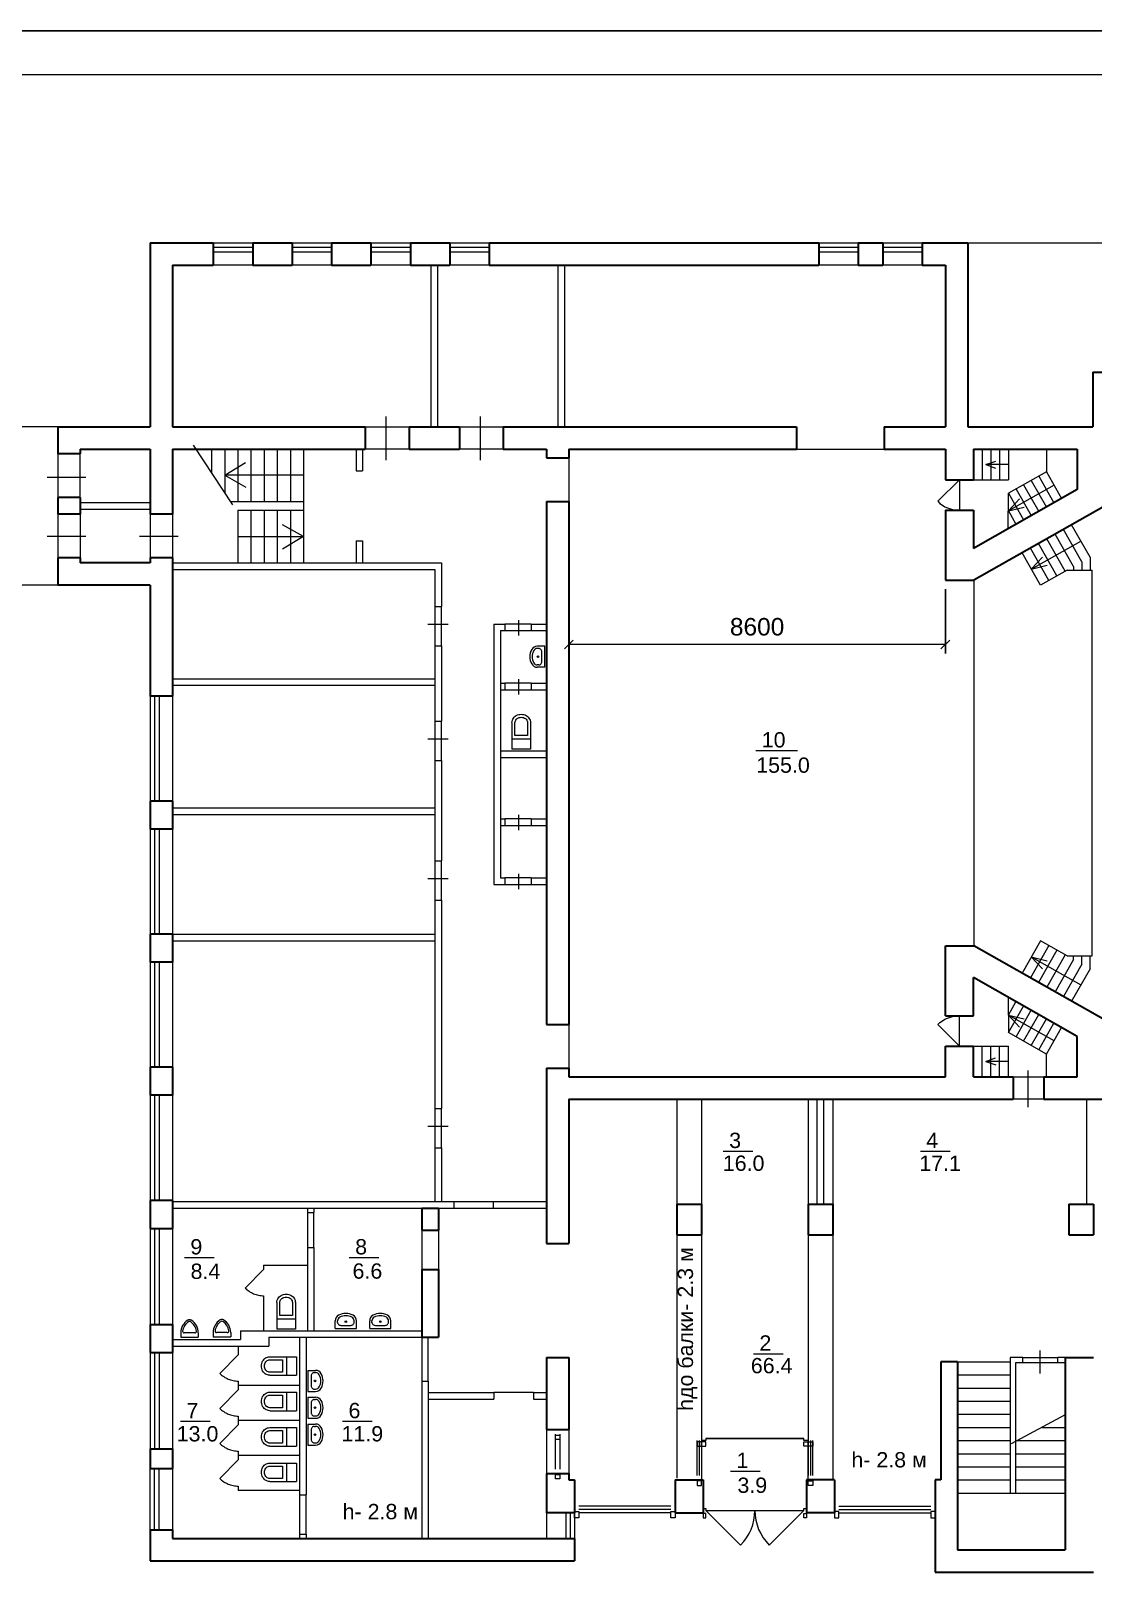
# Model space of a CAD drawing. Header units: metres. Extents: x 0 to 82, y 0 to 58.
# Drawn here: x 12.81 to 37.07, y 22.75 to 58 of the extents above; entities that cross this region are included whole.
import ezdxf
from ezdxf.enums import TextEntityAlignment as Align

# ---------------------------------------------------------------- set-up
doc = ezdxf.new("R2010")
doc.units = ezdxf.units.M
doc.header["$MEASUREMENT"] = 0
doc.linetypes.add('DGN Style 3', pattern=[38.235453, 27.311038, -10.924415])
doc.layers.get('DEFPOINTS').update_dxf_attribs({"lineweight": 0})
for name, color, linetype, lineweight in [('Level 1', 7, 'Continuous', 0), ('Level 4', 7, 'Continuous', 0), ('Level 50', 7, 'Continuous', 0), ('Level 63', 7, 'Continuous', 0)]:
    doc.layers.add(name, color=color, linetype=linetype, lineweight=lineweight)
doc.layers.add('YOLO_FRAME', color=1, linetype='Continuous')
doc.styles.get("Standard").update_dxf_attribs({"font": 'txt.shx'})
doc.styles.add('Style-Arial', font='arial.ttf')
doc.dimstyles.get("Standard").update_dxf_attribs({"dimtxt": 0.18, "dimasz": 0.18, "dimexe": 0.18, "dimexo": 0.0625, "dimgap": 0.09, "dimtad": 0, "dimtih": 1, "dimtoh": 1, "dimdec": 4, "dimzin": 0, "dimdsep": 46, "dimtxsty": 'Standard', "dimcen": 0.09, "dimadec": 0, "dimazin": 0, "dimtfac": 1, "dimtdec": 4, "dimtofl": 0, "dimtmove": 0, "dimatfit": 3, "dimfxl": 1, "dimtolj": 1, "dimtzin": 0, "dimarcsym": 0})

# ---------------------------------------------------------------- blocks, each defined once
blk = doc.blocks.new('*U2')
at = {"color": 7, "linetype": 'Continuous', "lineweight": 30}
for p, q in [((-0.28, 0.35), (0.28, 0.35)), ((-0.28, 0.35), (-0.28, -0.35)), ((0.28, 0.35), (0.28, -0.35)), ((-0.28, -0.35), (0.28, -0.35))]:
    blk.add_line(p, q, dxfattribs=at)
blk = doc.blocks.new('SINK10_4')
at = {"layer": 'Level 4', "color": 7, "linetype": 'Continuous', "lineweight": 0}
for p, q in [((-23, 0), (-23, -16.8)), ((23, 0), (-23, 0)), ((23, 0), (23, -16.8)), ((-17.9, -12.3), (-18, -13.4)), ((-18, -13.4), (-18, -16.8)), ((-17.5, -11.2), (-17.9, -12.3)), ((-16.8, -10.1), (-17.5, -11.2)), ((-15.9, -9.2), (-16.8, -10.1)), ((-14.8, -8.3), (-15.9, -9.2)), ((-13.6, -7.7), (-14.8, -8.3)), ((-12.2, -7.2), (-13.6, -7.7)), ((-10.7, -6.9), (-12.2, -7.2)), ((-9.1, -6.8), (-10.7, -6.9)), ((-9.1, -6.8), (-9.1, -6.8)), ((9.1, -6.8), (-9.1, -6.8)), ((9.1, -6.8), (9.1, -6.8)), ((10.7, -6.9), (9.1, -6.8)), ((12.2, -7.2), (10.7, -6.9)), ((13.6, -7.7), (12.2, -7.2)), ((14.8, -8.3), (13.6, -7.7)), ((15.9, -9.2), (14.8, -8.3)), ((16.8, -10.1), (15.9, -9.2)), ((17.5, -11.2), (16.8, -10.1)), ((17.9, -12.3), (17.5, -11.2)), ((18, -13.4), (17.9, -12.3)), ((18, -13.4), (18, -16.8))]:
    blk.add_line(p, q, dxfattribs=at)
for centre, radius, start, end in [((-9.1, -16.8), 13.9, 180, 241.5254), ((-9.1, -16.8), 8.89, 180, 241.5254), ((0, 0), 33, 241.5254, 298.4746), ((0, 0), 28, 241.5254, 298.4746), ((0, -15.2), 1.75, 0, 360), ((9.1, -16.8), 8.89, 298.4746, 360), ((9.1, -16.8), 13.9, 298.4746, 360)]:
    blk.add_arc(centre, radius, start, end, dxfattribs=at)
blk = doc.blocks.new('SHIT2_3')
at = {"layer": 'Level 4', "color": 7, "linetype": 'Continuous', "lineweight": 0}
for p, q in [((-18.5017, -53), (-18.5017, 0)), ((18.5017, 0), (-18.5017, 0)), ((18.5017, -53), (18.5017, 0)), ((18.5017, -20), (-18.5017, -20)), ((-12.4997, -27.5), (-12.4997, -53)), ((12.5014, -27.5), (-12.4997, -27.5)), ((12.5014, -53), (12.5014, -27.5))]:
    blk.add_line(p, q, dxfattribs=at)
at = {"layer": 'Level 4', "color": 7, "linetype": 'Continuous', "lineweight": 0, "extrusion": (0, 0, -1), "flags": 128}
for points in [[(18.5017, -53), (18.308, -55.5017), (17.7315, -57.9438), (16.7859, -60.268), (15.4938, -62.419), (13.8859, -64.3454), (12.0007, -66.0014)], [(12.4997, -53), (12.3239, -54.8901), (11.8026, -56.7154), (10.9537, -58.4132), (9.8062, -59.9254), (8.3995, -61.2)], [(8.3995, -61.2), (6.4969, -62.4009), (4.4265, -63.2816), (2.2418, -63.8193), (-0.0008, -64), (-2.2435, -63.8193), (-4.4282, -63.2816), (-6.4986, -62.4009), (-8.4012, -61.2)], [(-8.4012, -61.2), (-9.8079, -59.9254), (-10.9554, -58.4132), (-11.8043, -56.7154), (-12.3256, -54.8901), (-12.5014, -53)], [(-12.0007, -66.0014), (-13.8859, -64.3454), (-15.4938, -62.419), (-16.7859, -60.268), (-17.7315, -57.9438), (-18.308, -55.5017), (-18.5017, -53)], [(12.0001, -66.0006), (9.8473, -67.4084), (7.5316, -68.5283), (5.0913, -69.3417), (2.5668, -69.8352), (-0.0002, -70.0007), (-2.5671, -69.8354), (-5.0917, -69.342), (-7.532, -68.5288), (-9.8478, -67.409), (-12.0007, -66.0014)]]:
    blk.add_lwpolyline(points, dxfattribs=at)
blk = doc.blocks.new('SINK10_3')
at = {"layer": 'Level 4', "color": 7, "linetype": 'Continuous', "lineweight": 0}
for p, q in [((-23, 0), (-23, -16.8)), ((23, 0), (-23, 0)), ((23, 0), (23, -16.8)), ((-17.9, -12.3), (-18, -13.4)), ((-18, -13.4), (-18, -16.8)), ((-17.5, -11.2), (-17.9, -12.3)), ((-16.8, -10.1), (-17.5, -11.2)), ((-15.9, -9.2), (-16.8, -10.1)), ((-14.8, -8.3), (-15.9, -9.2)), ((-13.6, -7.7), (-14.8, -8.3)), ((-12.2, -7.2), (-13.6, -7.7)), ((-10.7, -6.9), (-12.2, -7.2)), ((-9.1, -6.8), (-10.7, -6.9)), ((-9.1, -6.8), (-9.1, -6.8)), ((9.1, -6.8), (-9.1, -6.8)), ((9.1, -6.8), (9.1, -6.8)), ((10.7, -6.9), (9.1, -6.8)), ((12.2, -7.2), (10.7, -6.9)), ((13.6, -7.7), (12.2, -7.2)), ((14.8, -8.3), (13.6, -7.7)), ((15.9, -9.2), (14.8, -8.3)), ((16.8, -10.1), (15.9, -9.2)), ((17.5, -11.2), (16.8, -10.1)), ((17.9, -12.3), (17.5, -11.2)), ((18, -13.4), (17.9, -12.3)), ((18, -13.4), (18, -16.8))]:
    blk.add_line(p, q, dxfattribs=at)
for centre, radius, start, end in [((-9.1, -16.8), 13.9, 180, 241.5254), ((-9.1, -16.8), 8.89, 180, 241.5254), ((0, 0), 33, 241.5254, 298.4746), ((0, 0), 28, 241.5254, 298.4746), ((0, -15.2), 1.75, 0, 360), ((9.1, -16.8), 8.89, 298.4746, 360), ((9.1, -16.8), 13.9, 298.4746, 360)]:
    blk.add_arc(centre, radius, start, end, dxfattribs=at)
blk = doc.blocks.new('SHIT2_4')
at = {"layer": 'Level 4', "color": 7, "linetype": 'Continuous', "lineweight": 0}
for p, q in [((-18.5017, -53), (-18.5017, 0)), ((18.5017, 0), (-18.5017, 0)), ((18.5017, -20), (-18.5017, -20)), ((-12.4997, -27.5), (-12.4997, -53)), ((12.5014, -27.5), (-12.4997, -27.5)), ((12.5014, -53), (12.5014, -27.5)), ((18.5017, -53), (18.5017, 0))]:
    blk.add_line(p, q, dxfattribs=at)
at = {"layer": 'Level 4', "color": 7, "linetype": 'Continuous', "lineweight": 0, "extrusion": (0, 0, -1), "flags": 128}
for points in [[(18.5017, -53), (18.308, -55.5017), (17.7315, -57.9438), (16.7859, -60.268), (15.4938, -62.419), (13.8859, -64.3454), (12.0007, -66.0014)], [(12.4997, -53), (12.3239, -54.8901), (11.8026, -56.7154), (10.9537, -58.4132), (9.8062, -59.9254), (8.3995, -61.2)], [(8.3995, -61.2), (6.4969, -62.4009), (4.4265, -63.2816), (2.2418, -63.8193), (-0.0008, -64), (-2.2435, -63.8193), (-4.4282, -63.2816), (-6.4986, -62.4009), (-8.4012, -61.2)], [(-8.4012, -61.2), (-9.8079, -59.9254), (-10.9554, -58.4132), (-11.8043, -56.7154), (-12.3256, -54.8901), (-12.5014, -53)], [(-12.0007, -66.0014), (-13.8859, -64.3454), (-15.4938, -62.419), (-16.7859, -60.268), (-17.7315, -57.9438), (-18.308, -55.5017), (-18.5017, -53)], [(12.0001, -66.0006), (9.8473, -67.4084), (7.5316, -68.5283), (5.0913, -69.3417), (2.5668, -69.8352), (-0.0002, -70.0007), (-2.5671, -69.8354), (-5.0917, -69.342), (-7.532, -68.5288), (-9.8478, -67.409), (-12.0007, -66.0014)]]:
    blk.add_lwpolyline(points, dxfattribs=at)
blk = doc.blocks.new('SHIT6_1')
at = {"layer": 'Level 4', "color": 7, "linetype": 'Continuous', "lineweight": 0}
for p, q in [((20, 0), (-20, 0)), ((-20, -10), (-20, 0)), ((-12.3, -10), (12.3, -10)), ((20, -10), (20, 0))]:
    blk.add_line(p, q, dxfattribs=at)
for centre, radius, start, end in [((14, -10), 34, 180, 238.1092), ((-12.3, -13.5), 3.5, 90, 187.0582), ((14, -10), 30, 187.5275, 238.1092), ((-14, -10), 30, 301.8908, 352.4724), ((-14, -10), 34, 301.8908, 360), ((12.3, -13.5), 3.5, 352.9418, 90), ((0, -32.5), 7.5, 238.1092, 301.8908), ((0, -32.5), 3.5, 238.1092, 301.8908)]:
    blk.add_arc(centre, radius, start, end, dxfattribs=at)
blk = doc.blocks.new('_Oblique')
at = {"color": 0, "linetype": 'ByBlock', "lineweight": -2}
blk.add_line((0.5, 0.5), (-0.5, -0.5), dxfattribs=at)
blk = doc.blocks.new('*D10')
at = {"layer": 'DEFPOINTS', "color": 0, "linetype": 'Continuous', "lineweight": 13, "transparency": 16777216}
for p in [(25.095, 45.443), (33.695, 45.443), (25.095, 43.974)]:
    blk.add_point(p, dxfattribs=at)
at = {"layer": 'Level 1', "color": 0, "linetype": 'Continuous', "lineweight": -2, "transparency": 16777216}
for p, q in [((25.095, 45.243), (25.095, 43.774)), ((33.695, 45.243), (33.695, 43.774))]:
    blk.add_line(p, q, dxfattribs=at)
at = {"layer": 'Level 1', "color": 7, "linetype": 'Continuous', "lineweight": 0, "transparency": 16777216}
blk.add_line((33.695, 43.974), (25.095, 43.974), dxfattribs=at)
at = {"layer": 'Level 1', "color": 7, "linetype": 'Continuous', "lineweight": 0, "transparency": 16777216, "xscale": 0.2, "yscale": 0.2, "zscale": 0.2, "rotation": 180}
blk.add_blockref('_Oblique', (25.095, 43.974), dxfattribs=at)
at = {"layer": 'Level 1', "color": 7, "linetype": 'Continuous', "lineweight": 0, "transparency": 16777216, "xscale": 0.2, "yscale": 0.2, "zscale": 0.2}
blk.add_blockref('_Oblique', (33.695, 43.974), dxfattribs=at)
at = {"layer": 'Level 1', "color": 0, "linetype": 'Continuous', "lineweight": 13, "transparency": 16777216, "insert": (29.395, 44.379), "char_height": 0.4, "attachment_point": 5, "style": 'Style-Arial'}
blk.add_mtext('8600', dxfattribs=at)
blk = doc.blocks.new('TerminatorOpen')
at = {"color": 0, "linetype": 'ByBlock', "lineweight": -2}
for q in [(-1, 0.5), (-1, 0), (-1, -0.5)]:
    blk.add_line((0, 0), q, dxfattribs=at)

msp = doc.modelspace()

# ---------------------------------------------------------------- linework, layer by layer
at = {"color": 7, "linetype": 'Continuous', "lineweight": 30}
for p, q in [((15.53482001, 53.15294122), (16.97513245, 53.15294122)), ((15.53482001, 53.15294122), (15.53482001, 48.95294122)), ((16.97513245, 53.15294122), (16.97513245, 52.64294122)), ((17.87513245, 53.15294122), (17.87513245, 52.64294122)), ((17.87513245, 53.15294122), (18.77513245, 53.15294122)), ((18.77513245, 53.15294122), (18.77513245, 52.64294122)), ((19.67513245, 53.15294122), (19.67513245, 52.64294122)), ((19.67513245, 53.15294122), (20.57513245, 53.15294122)), ((20.57513245, 53.15294122), (20.57513245, 52.64294122)), ((21.47513245, 53.15294122), (21.47513245, 52.64294122)), ((21.47513245, 53.15294122), (22.37513245, 53.15294122)), ((22.37513245, 53.15294122), (22.37513245, 52.64294122)), ((23.27513245, 53.15294122), (23.27513245, 52.64294122)), ((23.27513245, 53.15294122), (30.80482001, 53.15294122)), ((30.80482001, 53.15294122), (30.80482001, 52.64294122)), ((31.70482001, 53.15294122), (32.26695771, 53.15294122)), ((31.70482001, 53.15294122), (31.70482001, 52.64294122)), ((32.26695771, 53.15294122), (32.26695771, 52.64294122)), ((33.16695771, 53.15294122), (33.16695771, 52.64294122)), ((33.16695771, 53.15294122), (34.20482001, 53.15294122)), ((34.20482001, 53.15294122), (34.20482001, 48.95294122)), ((16.04482001, 52.64294122), (16.97513245, 52.64294122)), ((16.04482001, 52.64294122), (16.04482001, 48.95294122)), ((17.87513245, 52.64294122), (18.77513245, 52.64294122)), ((19.67513245, 52.64294122), (20.57513245, 52.64294122)), ((21.47513245, 52.64294122), (22.37513245, 52.64294122)), ((23.27513245, 52.64294122), (30.80482001, 52.64294122)), ((31.70482001, 52.64294122), (32.26695771, 52.64294122)), ((33.16695771, 52.64294122), (33.69482001, 52.64294122)), ((33.69482001, 52.64294122), (33.69482001, 48.95294122)), ((37.06482001, 50.20294122), (37.44482001, 50.20294122)), ((37.06482001, 50.20294122), (37.06482001, 48.95294122)), ((13.42482001, 48.95294122), (15.53482001, 48.95294122)), ((13.42482001, 48.95294122), (13.42482001, 48.33294122)), ((16.04482001, 48.95294122), (20.44482001, 48.95294122)), ((20.44482001, 48.95294122), (20.44482001, 48.44294122)), ((21.44482001, 48.95294122), (21.44482001, 48.44294122)), ((21.44482001, 48.95294122), (22.59482001, 48.95294122)), ((22.59482001, 48.95294122), (22.59482001, 48.44294122)), ((23.59482001, 48.95294122), (23.59482001, 48.44294122)), ((23.59482001, 48.95294122), (30.29482001, 48.95294122)), ((30.29482001, 48.95294122), (30.29482001, 48.44294122)), ((32.29482001, 48.95294122), (32.29482001, 48.44294122)), ((32.29482001, 48.95294122), (33.69482001, 48.95294122)), ((34.20482001, 48.95294122), (37.06482001, 48.95294122)), ((13.93482001, 48.33294122), (13.42482001, 48.33294122)), ((13.93482001, 48.44294122), (15.53482001, 48.44294122)), ((13.93482001, 48.44294122), (13.93482001, 48.33294122)), ((15.53482001, 48.44294122), (15.53482001, 46.95294122)), ((16.04482001, 48.44294122), (16.04482001, 46.95294122)), ((16.04482001, 48.44294122), (20.44482001, 48.44294122)), ((21.44482001, 48.44294122), (22.59482001, 48.44294122)), ((23.59482001, 48.44294122), (24.58482001, 48.44294122)), ((24.58482001, 48.44294122), (24.58482001, 48.24294122)), ((25.09482001, 48.44294122), (25.09482001, 48.24294122)), ((25.09482001, 48.44294122), (30.29482001, 48.44294122)), ((32.29482001, 48.44294122), (33.69482001, 48.44294122)), ((33.69482001, 48.44294122), (33.69482001, 47.74294122)), ((34.33482001, 48.44294122), (34.33482001, 47.74294122)), ((34.33482001, 48.44294122), (36.70482001, 48.44294122)), ((36.70482001, 48.44294122), (36.70482001, 47.51588798)), ((24.58482001, 48.24294122), (25.09482001, 48.24294122)), ((33.69482001, 47.74294122), (34.33482001, 47.74294122)), ((13.93482001, 47.33294122), (13.42482001, 47.33294122)), ((13.42482001, 47.33294122), (13.42482001, 46.95294122)), ((13.93482001, 47.33294122), (13.93482001, 46.95294122)), ((24.58482001, 47.24294122), (25.09482001, 47.24294122)), ((24.58482001, 47.24294122), (24.58482001, 35.29294122)), ((25.09482001, 47.24294122), (25.09482001, 35.29294122)), ((36.70482001, 47.51588798), (34.33482001, 46.17288798)), ((13.93482001, 46.95294122), (13.42482001, 46.95294122)), ((16.04482001, 46.95294122), (15.53482001, 46.95294122)), ((33.69482001, 47.04294122), (34.33482001, 47.04294122)), ((33.69482001, 47.04294122), (33.69482001, 45.44294122)), ((34.33482001, 47.04294122), (34.33482001, 46.17288798)), ((37.34482001, 47.14294122), (34.34482001, 45.44294122)), ((13.93482001, 45.95294122), (13.42482001, 45.95294122)), ((13.42482001, 45.95294122), (13.42482001, 45.33294122)), ((13.93482001, 45.95294122), (13.93482001, 45.84294122)), ((15.53482001, 45.84294122), (13.93482001, 45.84294122)), ((15.53482001, 45.95294122), (15.53482001, 45.84294122)), ((16.04482001, 45.95294122), (15.53482001, 45.95294122)), ((16.04482001, 45.95294122), (16.04482001, 42.79294122)), ((15.53482001, 45.33294122), (13.42482001, 45.33294122)), ((15.53482001, 45.33294122), (15.53482001, 42.79294122)), ((33.69482001, 45.44294122), (34.34482001, 45.44294122)), ((16.04482001, 42.79294122), (15.53482001, 42.79294122)), ((16.04482001, 40.39294122), (15.53482001, 40.39294122)), ((15.53482001, 40.39294122), (15.53482001, 39.75294122)), ((16.04482001, 40.39294122), (16.04482001, 39.75294122)), ((16.04482001, 39.75294122), (15.53482001, 39.75294122)), ((16.04482001, 37.35294122), (15.53482001, 37.35294122)), ((15.53482001, 37.35294122), (15.53482001, 36.71294122)), ((16.04482001, 37.35294122), (16.04482001, 36.71294122)), ((33.69482001, 37.09294122), (34.34482001, 37.09294122)), ((33.69482001, 35.49294122), (33.69482001, 37.09294122)), ((37.34482001, 35.39294122), (34.34482001, 37.09294122)), ((16.04482001, 36.71294122), (15.53482001, 36.71294122)), ((36.70482001, 35.01999446), (34.33482001, 36.36299446)), ((34.33482001, 35.49294122), (34.33482001, 36.36299446)), ((24.58482001, 35.29294122), (25.09482001, 35.29294122)), ((33.69482001, 35.49294122), (34.33482001, 35.49294122)), ((36.70482001, 34.09294122), (36.70482001, 35.01999446)), ((33.69482001, 34.79294122), (34.33482001, 34.79294122)), ((33.69482001, 34.09294122), (33.69482001, 34.79294122)), ((34.33482001, 34.09294122), (34.33482001, 34.79294122)), ((16.04482001, 34.31294122), (15.53482001, 34.31294122)), ((15.53482001, 34.31294122), (15.53482001, 33.67294122)), ((16.04482001, 34.31294122), (16.04482001, 33.67294122)), ((24.58482001, 34.29294122), (25.09482001, 34.29294122)), ((24.58482001, 34.29294122), (24.58482001, 30.28294122)), ((25.09482001, 34.29294122), (25.09482001, 34.09294122)), ((25.09482001, 34.09294122), (33.69482001, 34.09294122)), ((34.33482001, 34.09294122), (35.24308105, 34.09294122)), ((35.24308105, 34.09294122), (35.24308105, 33.58294122)), ((35.94308105, 34.09294122), (35.94308105, 33.58294122)), ((35.94308105, 34.09294122), (36.70482001, 34.09294122)), ((16.04482001, 33.67294122), (15.53482001, 33.67294122)), ((25.09482001, 33.58294122), (35.24308105, 33.58294122)), ((25.09482001, 33.58294122), (25.09482001, 30.28294122)), ((35.94308105, 33.58294122), (37.44482001, 33.58294122)), ((16.04482001, 31.27294122), (15.53482001, 31.27294122)), ((15.53482001, 31.27294122), (15.53482001, 30.63294122)), ((16.04482001, 31.27294122), (16.04482001, 30.63294122)), ((21.73482001, 31.09294122), (21.73482001, 30.59294122)), ((21.73482001, 31.09294122), (22.11482001, 31.09294122)), ((22.11482001, 31.09294122), (22.11482001, 30.59294122)), ((15.53482001, 30.63294122), (16.04482001, 30.63294122)), ((21.73482001, 30.59294122), (22.11482001, 30.59294122)), ((24.58482001, 30.28294122), (25.09482001, 30.28294122)), ((21.73482001, 29.69294122), (22.11482001, 29.69294122)), ((21.73482001, 29.69294122), (21.73482001, 28.14294122)), ((22.11482001, 29.69294122), (22.11482001, 28.14294122)), ((15.53482001, 28.43294122), (16.04482001, 28.43294122)), ((15.53482001, 28.43294122), (15.53482001, 27.79294122)), ((16.04482001, 28.43294122), (16.04482001, 27.79294122)), ((21.73482001, 28.14294122), (22.11482001, 28.14294122)), ((15.53482001, 27.79294122), (16.04482001, 27.79294122)), ((24.58482001, 27.68294122), (25.09482001, 27.68294122)), ((24.58482001, 27.68294122), (24.58482001, 26.03294122)), ((25.09482001, 27.68294122), (25.09482001, 26.03294122)), ((33.59482001, 27.58294122), (33.59482001, 24.88294122)), ((33.97482001, 27.58294122), (33.59482001, 27.58294122)), ((33.97482001, 27.58294122), (33.97482001, 23.28294122)), ((36.43482001, 27.68294122), (37.07482001, 27.68294122)), ((36.43482001, 27.68294122), (36.43482001, 23.28294122)), ((24.58482001, 26.03294122), (25.09482001, 26.03294122)), ((15.53482001, 25.59294122), (16.04482001, 25.59294122)), ((15.53482001, 25.59294122), (15.53482001, 25.14294122)), ((16.04482001, 25.59294122), (16.04482001, 25.14294122)), ((15.53482001, 25.14294122), (16.04482001, 25.14294122)), ((24.58482001, 25.03294122), (25.09482001, 25.03294122)), ((24.58482001, 25.03294122), (24.58482001, 24.13294122)), ((25.09482001, 25.03294122), (25.09482001, 24.88294122)), ((25.09482001, 24.88294122), (25.22482001, 24.88294122)), ((25.22482001, 24.88294122), (25.22482001, 24.13294122)), ((27.52482001, 24.88294122), (27.52482001, 24.13294122)), ((27.52482001, 24.88294122), (28.16482001, 24.88294122)), ((28.16482001, 24.88294122), (28.16482001, 24.13294122)), ((30.52482001, 24.88294122), (30.52482001, 24.13294122)), ((31.16482001, 24.88294122), (30.52482001, 24.88294122)), ((31.16482001, 24.88294122), (31.16482001, 24.13294122)), ((33.59482001, 24.88294122), (33.46482001, 24.88294122)), ((33.46482001, 24.88294122), (33.46482001, 22.77294122)), ((25.22482001, 24.13294122), (24.58482001, 24.13294122)), ((27.52482001, 24.13294122), (28.16482001, 24.13294122)), ((31.16482001, 24.13294122), (30.52482001, 24.13294122)), ((15.53482001, 23.74294122), (16.04482001, 23.74294122)), ((15.53482001, 23.74294122), (15.53482001, 23.03294122)), ((16.04482001, 23.74294122), (16.04482001, 23.54294122)), ((16.04482001, 23.54294122), (25.22482001, 23.54294122)), ((25.22482001, 23.54294122), (25.22482001, 23.03294122)), ((33.97482001, 23.28294122), (36.43482001, 23.28294122)), ((15.53482001, 23.03294122), (25.22482001, 23.03294122)), ((33.46482001, 22.77294122), (37.07482001, 22.77294122))]:
    msp.add_line(p, q, dxfattribs=at)
at = {"color": 7, "linetype": 'Continuous', "lineweight": 0}
for p, q in [((16.97513245, 53.15294122), (17.87513245, 53.15294122)), ((16.97513245, 53.05294122), (17.87513245, 53.05294122)), ((16.97513245, 52.95294122), (17.87513245, 52.95294122)), ((18.77513245, 53.15294122), (19.67513245, 53.15294122)), ((18.77513245, 53.05294122), (19.67513245, 53.05294122)), ((18.77513245, 52.95294122), (19.67513245, 52.95294122)), ((20.57513245, 53.15294122), (21.47513245, 53.15294122)), ((20.57513245, 53.05294122), (21.47513245, 53.05294122)), ((20.57513245, 52.95294122), (21.47513245, 52.95294122)), ((22.37513245, 53.15294122), (23.27513245, 53.15294122)), ((22.37513245, 53.05294122), (23.27513245, 53.05294122)), ((22.37513245, 52.95294122), (23.27513245, 52.95294122)), ((30.80482001, 53.15294122), (31.70482001, 53.15294122)), ((30.80482001, 53.05294122), (31.70482001, 53.05294122)), ((30.80482001, 52.95294122), (31.70482001, 52.95294122)), ((32.26695771, 53.15294122), (33.16695771, 53.15294122)), ((32.26695771, 53.05294122), (33.16695771, 53.05294122)), ((32.26695771, 52.95294122), (33.16695771, 52.95294122)), ((34.20482001, 53.15294122), (57.65482001, 53.15294122)), ((17.87513245, 52.64294122), (16.97513245, 52.64294122)), ((19.67513245, 52.64294122), (18.77513245, 52.64294122)), ((21.47513245, 52.64294122), (20.57513245, 52.64294122)), ((23.27513245, 52.64294122), (22.37513245, 52.64294122)), ((31.70482001, 52.64294122), (30.80482001, 52.64294122)), ((33.16695771, 52.64294122), (32.26695771, 52.64294122)), ((20.91815492, 49.18589116), (20.91815492, 48.18589116)), ((23.06815492, 49.18589116), (23.06815492, 48.18589116)), ((13.42482001, 48.95294122), (10.22482001, 48.95294122)), ((20.44482001, 48.95294122), (21.44482001, 48.95294122)), ((22.59482001, 48.95294122), (23.59482001, 48.95294122)), ((13.42482001, 48.33294122), (13.42482001, 47.33294122)), ((13.93482001, 47.33294122), (13.93482001, 48.33294122)), ((17.41734551, 47.16658979), (16.52632552, 48.53125382)), ((16.93482001, 48.44294122), (16.93482001, 47.90561383)), ((17.23482001, 48.44294122), (17.23482001, 47.4461413)), ((17.53482001, 48.44294122), (17.53482001, 47.24294122)), ((17.83482001, 48.44294122), (17.83482001, 47.24294122)), ((18.13482001, 48.44294122), (18.13482001, 47.24294122)), ((18.43482001, 48.44294122), (18.43482001, 47.24294122)), ((18.73482001, 48.44294122), (18.73482001, 47.24294122)), ((19.03482001, 48.44294122), (19.03482001, 45.84294122)), ((21.44482001, 48.44294122), (20.44482001, 48.44294122)), ((23.59482001, 48.44294122), (22.59482001, 48.44294122)), ((30.29482001, 48.44294122), (32.29482001, 48.44294122)), ((34.53482001, 48.44294122), (34.53482001, 47.74294122)), ((34.73482001, 48.44294122), (34.73482001, 47.74294122)), ((34.93482001, 48.44294122), (34.93482001, 47.74294122)), ((35.13482001, 48.44294122), (35.13482001, 47.74294122)), ((36.00482001, 48.44294122), (36.00482001, 47.9237985)), ((17.23482001, 47.84294122), (17.71383363, 48.13270694)), ((25.09482001, 48.24294122), (25.09482001, 47.24294122)), ((34.61534024, 48.09294122), (34.84584407, 48.16771312)), ((35.13482001, 48.09294122), (34.61534024, 48.09294122)), ((34.61534024, 48.09294122), (34.83872426, 48.00736512)), ((14.06224467, 47.7915174), (13.17889266, 47.7915174)), ((19.03482001, 47.84294122), (17.23482001, 47.84294122)), ((17.23482001, 47.84294122), (17.71500683, 47.5721805)), ((34.01482001, 47.74294122), (33.51984526, 47.24796648)), ((34.01482001, 47.74294122), (34.01482001, 47.04294122)), ((34.33482001, 47.74294122), (35.13482001, 47.74294122)), ((36.17737441, 47.61929073), (35.13334779, 47.02767565)), ((36.00482001, 47.9237985), (35.13479782, 47.43078593)), ((35.4828067, 47.62799095), (35.8279155, 47.01897542)), ((35.65681113, 47.72659347), (36.00191994, 47.11757794)), ((35.83081557, 47.82519598), (36.17592437, 47.21618045)), ((36.00482001, 47.9237985), (36.34992881, 47.31478297)), ((17.36749393, 47.24294122), (19.03482001, 47.24294122)), ((35.13189775, 46.62456537), (35.13479782, 47.43078593)), ((35.13334779, 47.02767565), (35.38783957, 47.30272471)), ((35.13479782, 47.43078593), (35.47990662, 46.8217704)), ((35.30880226, 47.52938844), (35.65391106, 46.92037291)), ((13.42482001, 46.95294122), (13.42482001, 45.95294122)), ((13.93482001, 46.95294122), (13.93482001, 45.95294122)), ((15.53482001, 46.95294122), (15.53482001, 45.95294122)), ((16.04482001, 46.95294122), (16.04482001, 45.95294122)), ((17.53482001, 47.04294122), (17.53482001, 45.84294122)), ((17.53482001, 47.04294122), (19.03482001, 47.04294122)), ((17.83482001, 47.04294122), (17.83482001, 45.84294122)), ((18.13482001, 47.04294122), (18.13482001, 45.84294122)), ((18.43482001, 47.04294122), (18.43482001, 45.84294122)), ((18.73482001, 47.04294122), (18.73482001, 45.84294122)), ((35.13334779, 47.02767565), (35.49374674, 47.11565204)), ((35.13334779, 47.02767565), (35.30590219, 46.72316788)), ((19.03482001, 46.44294122), (18.55463319, 46.71370195)), ((36.80975636, 45.86275191), (36.39069568, 46.60227077)), ((36.99826117, 45.9695713), (36.57920049, 46.70909016)), ((14.06224467, 46.44680909), (13.17889266, 46.44680909)), ((16.17224467, 46.44680909), (15.28889266, 46.44680909)), ((17.53482001, 46.44294122), (19.03482001, 46.44294122)), ((19.03482001, 46.44294122), (18.55580639, 46.15317551)), ((36.05573714, 45.43547435), (35.63667645, 46.17499321)), ((35.65770199, 45.69841439), (36.78873083, 46.33933073)), ((36.24424194, 45.54229374), (35.82518126, 46.2818126)), ((36.43274675, 45.64911313), (36.01368606, 46.38863199)), ((36.62125156, 45.75593252), (36.20219087, 46.49545138)), ((35.86723233, 45.32865496), (35.44817164, 46.06817382)), ((35.65770199, 45.69841439), (35.91219378, 45.97346345)), ((36.80975636, 45.86275191), (36.80975636, 45.67376376)), ((36.99826117, 45.9695713), (36.99826117, 45.67376376)), ((35.65770199, 45.69841439), (36.01810094, 45.78639078)), ((36.47624786, 45.67376376), (35.86723233, 45.32865496)), ((36.47624786, 45.67376376), (37.04624786, 45.67376376)), ((36.62125156, 45.75593252), (36.62125156, 45.67376376)), ((13.42482001, 45.33294122), (10.22482001, 45.33294122)), ((34.34482001, 45.44294122), (34.34482001, 37.09294122)), ((22.03482001, 44.84612633), (22.03482001, 43.94612633)), ((22.18482001, 43.94612633), (22.18482001, 44.84612633)), ((21.87749557, 44.44194914), (22.33757474, 44.44194914)), ((24.23482001, 44.44294122), (23.63482001, 44.44294122)), ((23.94551724, 44.53264605), (23.94551724, 44.18378127)), ((23.63482001, 44.29294122), (24.23482001, 44.29294122)), ((24.23482001, 43.09294122), (23.63482001, 43.09294122)), ((23.94551724, 43.18264605), (23.94551724, 42.83378127)), ((15.53482001, 42.79294122), (15.53482001, 40.39294122)), ((15.63482001, 42.79294122), (15.63482001, 40.39294122)), ((15.73482001, 42.79294122), (15.73482001, 40.39294122)), ((16.04482001, 42.79294122), (16.04482001, 40.39294122)), ((23.63482001, 42.94294122), (24.23482001, 42.94294122)), ((22.03482001, 42.22202751), (22.03482001, 41.32202751)), ((22.18482001, 41.32202751), (22.18482001, 42.22202751)), ((21.87749557, 41.81785032), (22.33757474, 41.81785032)), ((24.23482001, 39.99294122), (23.63482001, 39.99294122)), ((23.63482001, 39.84294122), (24.23482001, 39.84294122)), ((23.94551724, 40.08264605), (23.94551724, 39.73378127)), ((15.53482001, 39.75294122), (15.53482001, 37.35294122)), ((15.63482001, 39.75294122), (15.63482001, 37.35294122)), ((15.73482001, 39.75294122), (15.73482001, 37.35294122)), ((16.04482001, 39.75294122), (16.04482001, 37.35294122)), ((22.03482001, 39.02997627), (22.03482001, 38.12997627)), ((22.18482001, 38.12997627), (22.18482001, 39.02997627)), ((21.87749557, 38.62579908), (22.33757474, 38.62579908)), ((24.23482001, 38.64294122), (23.63482001, 38.64294122)), ((23.63482001, 38.49294122), (24.23482001, 38.49294122)), ((23.94551724, 38.73264605), (23.94551724, 38.38378127)), ((35.86723233, 37.20722749), (35.44817164, 36.46770863)), ((36.05573714, 37.1004081), (35.63667645, 36.36088924)), ((36.47624786, 36.86211869), (35.86723233, 37.20722749)), ((15.53482001, 36.71294122), (15.53482001, 34.31294122)), ((15.63482001, 36.71294122), (15.63482001, 34.31294122)), ((15.73482001, 36.71294122), (15.73482001, 34.31294122)), ((16.04482001, 36.71294122), (16.04482001, 34.31294122)), ((35.65770199, 36.83746806), (36.78873083, 36.19655172)), ((35.65770199, 36.83746806), (36.01810094, 36.74949166)), ((35.65770199, 36.83746806), (35.91219378, 36.56241899)), ((36.24424194, 36.99358871), (35.82518126, 36.25406985)), ((36.43274675, 36.88676932), (36.01368606, 36.14725046)), ((36.62125156, 36.77994993), (36.20219087, 36.04043107)), ((36.80975636, 36.67313053), (36.39069568, 35.93361168)), ((36.47624786, 36.86211869), (37.04624786, 36.86211869)), ((36.62125156, 36.77994993), (36.62125156, 36.86211869)), ((36.80975636, 36.67313053), (36.80975636, 36.86211869)), ((36.99826117, 36.56631114), (36.99826117, 36.86211869)), ((36.99826117, 36.56631114), (36.57920049, 35.82679229)), ((35.13189775, 35.91131708), (35.13479782, 35.10509652)), ((35.13334779, 35.5082068), (35.30590219, 35.81271456)), ((35.13479782, 35.10509652), (35.47990662, 35.71411205)), ((35.30880226, 35.00649401), (35.65391106, 35.61550954)), ((25.09482001, 35.29294122), (25.09482001, 34.29294122)), ((34.01482001, 34.79294122), (33.51984526, 35.28791597)), ((34.01482001, 34.79294122), (34.01482001, 35.49294122)), ((36.17737441, 34.91659171), (35.13334779, 35.5082068)), ((35.13334779, 35.5082068), (35.38783957, 35.23315773)), ((35.13334779, 35.5082068), (35.49374674, 35.4202304)), ((35.4828067, 34.90789149), (35.8279155, 35.51690702)), ((35.65681113, 34.80928898), (36.00191994, 35.41830451)), ((35.83081557, 34.71068646), (36.17592437, 35.31970199)), ((36.00482001, 34.61208395), (35.13479782, 35.10509652)), ((36.00482001, 34.61208395), (36.34992881, 35.22109948)), ((34.33482001, 34.79294122), (35.13482001, 34.79294122)), ((34.53482001, 34.09294122), (34.53482001, 34.79294122)), ((34.73482001, 34.09294122), (34.73482001, 34.79294122)), ((34.93482001, 34.09294122), (34.93482001, 34.79294122)), ((35.13482001, 34.09294122), (35.13482001, 34.79294122)), ((36.00482001, 34.09294122), (36.00482001, 34.61208395)), ((34.61534024, 34.44294122), (34.83872426, 34.52851733)), ((35.13482001, 34.44294122), (34.61534024, 34.44294122)), ((34.61534024, 34.44294122), (34.84584407, 34.36816932)), ((35.58575289, 33.40214657), (35.58575289, 34.23721658)), ((35.24308105, 34.09294122), (35.94308105, 34.09294122)), ((15.53482001, 33.67294122), (15.53482001, 31.27294122)), ((15.63482001, 33.67294122), (15.63482001, 31.27294122)), ((15.73482001, 33.67294122), (15.73482001, 31.27294122)), ((16.04482001, 33.67294122), (16.04482001, 31.27294122)), ((35.94308105, 33.58294122), (35.24308105, 33.58294122)), ((22.03482001, 33.36984418), (22.03482001, 32.46984418)), ((22.18482001, 32.46984418), (22.18482001, 33.36984418)), ((21.87749557, 32.96566699), (22.33757474, 32.96566699)), ((22.46482001, 31.24294122), (23.36482001, 31.24294122)), ((22.46482001, 31.09294122), (23.36482001, 31.09294122)), ((19.12482001, 30.99294122), (19.12482001, 30.19294122)), ((19.27482001, 30.19294122), (19.27482001, 30.99294122)), ((15.53482001, 30.63294122), (15.53482001, 28.43294122)), ((15.63482001, 30.63294122), (15.63482001, 28.43294122)), ((15.73482001, 30.63294122), (15.73482001, 28.43294122)), ((16.04482001, 30.63294122), (16.04482001, 28.43294122)), ((21.73482001, 30.59294122), (21.73482001, 29.69294122)), ((22.11482001, 30.59294122), (22.11482001, 29.69294122)), ((21.73482001, 28.14294122), (21.73482001, 27.14294122)), ((21.88482001, 27.14294122), (21.88482001, 28.14294122)), ((15.53482001, 27.79294122), (15.53482001, 25.59294122)), ((15.63482001, 27.79294122), (15.63482001, 25.59294122)), ((15.73482001, 27.79294122), (15.73482001, 25.59294122)), ((16.04482001, 27.79294122), (16.04482001, 25.59294122)), ((33.97482001, 27.58294122), (35.17482001, 27.58294122)), ((35.46482001, 27.68294122), (36.26482001, 27.68294122)), ((36.26482001, 27.56294122), (35.46482001, 27.56294122)), ((35.8520222, 27.83996922), (35.8520222, 27.31434049)), ((33.97482001, 27.28294122), (35.17482001, 27.28294122)), ((24.28482001, 26.88294122), (23.38482001, 26.88294122)), ((33.97482001, 26.98294122), (35.17482001, 26.98294122)), ((33.97482001, 26.68294122), (35.17482001, 26.68294122)), ((33.97482001, 26.38294122), (35.17482001, 26.38294122)), ((33.97482001, 26.08294122), (35.17482001, 26.08294122)), ((36.43482001, 26.37057495), (35.19555534, 25.71092708)), ((35.89444941, 26.08294122), (36.43482001, 26.08294122)), ((24.58482001, 26.03294122), (24.58482001, 25.03294122)), ((24.78982001, 25.13294122), (24.78982001, 25.93294122)), ((24.88982001, 25.93294122), (24.88982001, 25.13294122)), ((25.09482001, 26.03294122), (25.09482001, 25.03294122)), ((28.02482001, 24.98294122), (28.02482001, 25.78294122)), ((28.07482001, 25.78294122), (28.07482001, 24.98294122)), ((28.12482001, 25.78294122), (28.12482001, 24.98294122)), ((28.22482001, 25.83294122), (30.46482001, 25.83294122)), ((30.56482001, 25.78294122), (30.56482001, 24.98294122)), ((30.61482001, 25.78294122), (30.61482001, 24.98294122)), ((30.66482001, 24.98294122), (30.66482001, 25.78294122)), ((33.97482001, 25.78294122), (35.17482001, 25.78294122)), ((35.33084659, 25.78294122), (36.43482001, 25.78294122)), ((33.97482001, 25.48294122), (35.17482001, 25.48294122)), ((35.29482001, 25.48294122), (36.43482001, 25.48294122)), ((15.53482001, 23.74294122), (15.53482001, 25.14294122)), ((15.63482001, 23.74294122), (15.63482001, 25.14294122)), ((15.73482001, 23.74294122), (15.73482001, 25.14294122)), ((16.04482001, 25.14294122), (16.04482001, 23.74294122)), ((33.97482001, 25.18294122), (35.17482001, 25.18294122)), ((35.29482001, 25.18294122), (36.43482001, 25.18294122)), ((33.97482001, 24.88294122), (35.17482001, 24.88294122)), ((35.30761438, 24.88294122), (36.43482001, 24.88294122)), ((18.94482001, 24.54294122), (18.94482001, 23.64294122)), ((19.09482001, 23.64294122), (19.09482001, 24.54294122)), ((33.97482001, 24.58294122), (36.43482001, 24.58294122)), ((24.58482001, 24.13294122), (24.58482001, 23.54294122)), ((25.02482001, 24.13294122), (25.02482001, 23.54294122)), ((25.12482001, 24.13294122), (25.12482001, 23.54294122)), ((25.22482001, 24.13294122), (25.22482001, 23.54294122)), ((27.42482001, 24.28294122), (25.32482001, 24.28294122)), ((27.42482001, 24.20794122), (25.32482001, 24.20794122)), ((27.42482001, 24.13294122), (25.32482001, 24.13294122)), ((28.22482001, 24.18294122), (30.46482001, 24.18294122)), ((28.22482001, 24.18294122), (29.0167796, 23.39098163)), ((30.46482001, 24.18294122), (29.67286041, 23.39098163)), ((31.26482001, 24.28294122), (33.36482001, 24.28294122)), ((31.26482001, 24.20794122), (33.36482001, 24.20794122)), ((31.26482001, 24.13294122), (33.36482001, 24.13294122))]:
    msp.add_line(p, q, dxfattribs=at)
at = {"color": 7, "linetype": 'Continuous', "lineweight": 13}
for p, q in [((21.94482001, 52.64294122), (21.94482001, 48.95294122)), ((22.09482001, 52.64294122), (22.09482001, 48.95294122)), ((24.84482001, 52.64294122), (24.84482001, 48.95294122)), ((24.99482001, 52.64294122), (24.99482001, 48.95294122)), ((20.23482001, 48.44294122), (20.23482001, 47.94294122)), ((20.38482001, 48.44294122), (20.38482001, 47.94294122)), ((20.23482001, 47.94294122), (20.38482001, 47.94294122)), ((13.93482001, 47.21794122), (15.53482001, 47.21794122)), ((13.93482001, 47.06794122), (15.53482001, 47.06794122)), ((20.23482001, 46.34294122), (20.38482001, 46.34294122)), ((20.23482001, 46.34294122), (20.23482001, 45.84294122)), ((20.38482001, 46.34294122), (20.38482001, 45.84294122)), ((16.04482001, 45.84294122), (22.18482001, 45.84294122)), ((22.18482001, 45.84294122), (22.18482001, 44.84612633)), ((16.04482001, 45.69294122), (22.03482001, 45.69294122)), ((22.03482001, 45.69294122), (22.03482001, 44.84612633)), ((37.04624786, 36.86211869), (37.04624786, 45.67376376)), ((22.03482001, 44.84612633), (22.18482001, 44.84612633)), ((23.38482001, 44.44294122), (23.63482001, 44.44294122)), ((23.38482001, 44.44294122), (23.38482001, 38.49294122)), ((23.63482001, 44.44294122), (23.63482001, 44.29294122)), ((24.23482001, 44.44294122), (24.23482001, 44.29294122)), ((24.23482001, 44.44294122), (24.58482001, 44.44294122)), ((23.53482001, 44.29294122), (23.53482001, 38.64294122)), ((23.53482001, 44.29294122), (23.63482001, 44.29294122)), ((24.23482001, 44.29294122), (24.58482001, 44.29294122)), ((22.03482001, 43.94612633), (22.18482001, 43.94612633)), ((22.03482001, 43.94612633), (22.03482001, 42.22202751)), ((22.18482001, 43.94612633), (22.18482001, 42.22202751)), ((16.04482001, 43.19294122), (22.03482001, 43.19294122)), ((16.04482001, 43.04294122), (22.03482001, 43.04294122)), ((23.53482001, 43.09294122), (23.63482001, 43.09294122)), ((23.63482001, 43.09294122), (23.63482001, 42.94294122)), ((24.23482001, 43.09294122), (24.58482001, 43.09294122)), ((24.23482001, 43.09294122), (24.23482001, 42.94294122)), ((23.53482001, 42.94294122), (23.63482001, 42.94294122)), ((24.23482001, 42.94294122), (24.58482001, 42.94294122)), ((22.03482001, 42.22202751), (22.18482001, 42.22202751)), ((22.03482001, 41.32202751), (22.18482001, 41.32202751)), ((22.03482001, 41.32202751), (22.03482001, 39.02997627)), ((22.18482001, 41.32202751), (22.18482001, 39.02997627)), ((23.53482001, 41.54294122), (24.58482001, 41.54294122)), ((23.53482001, 41.39294122), (24.58482001, 41.39294122)), ((16.04482001, 40.24294122), (22.03482001, 40.24294122)), ((16.04482001, 40.09294122), (22.03482001, 40.09294122)), ((23.53482001, 39.99294122), (23.63482001, 39.99294122)), ((23.53482001, 39.84294122), (23.63482001, 39.84294122)), ((23.63482001, 39.99294122), (23.63482001, 39.84294122)), ((24.23482001, 39.99294122), (24.23482001, 39.84294122)), ((24.23482001, 39.99294122), (24.58482001, 39.99294122)), ((24.23482001, 39.84294122), (24.58482001, 39.84294122)), ((22.03482001, 39.02997627), (22.18482001, 39.02997627)), ((23.38482001, 38.49294122), (23.63482001, 38.49294122)), ((23.53482001, 38.64294122), (23.63482001, 38.64294122)), ((23.63482001, 38.64294122), (23.63482001, 38.49294122)), ((24.23482001, 38.64294122), (24.58482001, 38.64294122)), ((24.23482001, 38.64294122), (24.23482001, 38.49294122)), ((24.23482001, 38.49294122), (24.58482001, 38.49294122)), ((22.03482001, 38.12997627), (22.18482001, 38.12997627)), ((22.03482001, 38.12997627), (22.03482001, 33.36984418)), ((22.18482001, 38.12997627), (22.18482001, 33.36984418)), ((16.04482001, 37.35294122), (22.03482001, 37.35294122)), ((16.04482001, 37.20294122), (22.03482001, 37.20294122)), ((30.76982001, 31.18294122), (30.76982001, 33.58294122)), ((30.91982001, 31.18294122), (30.91982001, 33.58294122)), ((36.92482001, 31.18294122), (36.92482001, 33.58294122)), ((22.03482001, 33.36984418), (22.18482001, 33.36984418)), ((22.03482001, 32.46984418), (22.18482001, 32.46984418)), ((22.03482001, 32.46984418), (22.03482001, 31.24294122)), ((22.18482001, 32.46984418), (22.18482001, 31.24294122)), ((16.04482001, 31.24294122), (22.46482001, 31.24294122)), ((16.04482001, 31.09294122), (22.46482001, 31.09294122)), ((19.12482001, 31.09294122), (19.12482001, 30.99294122)), ((19.27482001, 31.09294122), (19.27482001, 30.99294122)), ((22.46482001, 31.24294122), (22.46482001, 31.09294122)), ((23.36482001, 31.24294122), (23.36482001, 31.09294122)), ((23.36482001, 31.24294122), (24.58482001, 31.24294122)), ((23.36482001, 31.09294122), (24.58482001, 31.09294122)), ((19.12482001, 30.99294122), (19.27482001, 30.99294122)), ((19.12482001, 30.19294122), (19.27482001, 30.19294122)), ((19.12482001, 30.19294122), (19.12482001, 28.29294122)), ((19.27482001, 30.19294122), (19.27482001, 28.29294122)), ((18.12482001, 29.69294122), (17.70055594, 29.26867715)), ((18.12482001, 29.79294122), (19.12482001, 29.79294122)), ((18.12482001, 29.79294122), (18.12482001, 29.69294122)), ((18.12482001, 29.09294122), (18.12482001, 28.29294122)), ((17.59482001, 28.29294122), (21.73482001, 28.29294122)), ((17.59482001, 28.29294122), (17.59482001, 28.09294122)), ((16.04482001, 28.09294122), (17.59482001, 28.09294122)), ((16.04482001, 27.94294122), (18.24482001, 27.94294122)), ((17.54482001, 27.94294122), (17.54482001, 27.74294122)), ((18.24482001, 28.14294122), (21.73482001, 28.14294122)), ((18.24482001, 28.14294122), (18.24482001, 27.94294122)), ((18.94482001, 28.14294122), (18.94482001, 24.54294122)), ((19.09482001, 28.14294122), (19.09482001, 24.54294122)), ((17.54482001, 27.74294122), (17.12055594, 27.31867715)), ((35.17482001, 27.68294122), (35.17482001, 24.58294122)), ((35.46482001, 27.68294122), (35.17482001, 27.68294122)), ((35.29482001, 27.56294122), (35.29482001, 24.58294122)), ((35.46482001, 27.56294122), (35.29482001, 27.56294122)), ((35.46482001, 27.56294122), (35.46482001, 27.68294122)), ((36.43482001, 27.68294122), (36.26482001, 27.68294122)), ((36.26482001, 27.56294122), (36.26482001, 27.68294122)), ((36.43482001, 27.56294122), (36.26482001, 27.56294122)), ((17.54482001, 27.14294122), (17.54482001, 26.94294122)), ((21.73482001, 27.14294122), (21.88482001, 27.14294122)), ((21.73482001, 27.14294122), (21.73482001, 23.54294122)), ((21.88482001, 27.14294122), (21.88482001, 23.54294122)), ((17.54482001, 26.94294122), (17.12055594, 26.51867715)), ((18.94482001, 27.04294122), (17.54482001, 27.04294122)), ((21.88482001, 26.88294122), (23.38482001, 26.88294122)), ((23.38482001, 26.88294122), (23.38482001, 26.73294122)), ((24.28482001, 26.88294122), (24.28482001, 26.73294122)), ((24.28482001, 26.88294122), (24.58482001, 26.88294122)), ((21.88482001, 26.73294122), (23.38482001, 26.73294122)), ((24.28482001, 26.73294122), (24.58482001, 26.73294122)), ((17.54482001, 26.14294122), (17.12055594, 25.71867715)), ((17.54482001, 26.34294122), (17.54482001, 26.14294122)), ((18.94482001, 26.24294122), (17.54482001, 26.24294122)), ((17.54482001, 25.54294122), (17.54482001, 25.34294122)), ((18.94482001, 25.44294122), (17.54482001, 25.44294122)), ((17.54482001, 25.34294122), (17.12055594, 24.91867715)), ((17.54482001, 24.74294122), (17.54482001, 24.64294122)), ((18.94482001, 24.64294122), (17.54482001, 24.64294122)), ((18.94482001, 24.54294122), (19.09482001, 24.54294122)), ((18.94482001, 23.64294122), (19.09482001, 23.64294122)), ((18.94482001, 23.64294122), (18.94482001, 23.54294122)), ((19.09482001, 23.64294122), (19.09482001, 23.54294122))]:
    msp.add_line(p, q, dxfattribs=at)
at = {"color": 7, "linetype": 'Continuous', "lineweight": 0, "extrusion": (2e-16, 0.070319, 0.997525)}
for p, q in [((24.78982001, 25.90421588, -1.82606931), (24.88982001, 25.90421588, -1.82606931)), ((24.78982001, 25.80471035, -1.81905486), (24.78982001, 25.90421588, -1.82606931)), ((24.88982001, 25.80471035, -1.81905486), (24.78982001, 25.80471035, -1.81905486)), ((24.88982001, 25.90421588, -1.82606931), (24.88982001, 25.80471035, -1.81905486)), ((24.78982001, 25.00866612, -1.76293921), (24.88982001, 25.00866612, -1.76293921)), ((24.78982001, 24.90916059, -1.75592475), (24.78982001, 25.00866612, -1.76293921)), ((24.88982001, 24.90916059, -1.75592475), (24.78982001, 24.90916059, -1.75592475)), ((24.88982001, 25.00866612, -1.76293921), (24.88982001, 24.90916059, -1.75592475))]:
    msp.add_line(p, q, dxfattribs=at)
at = {"color": 7, "linetype": 'Continuous', "lineweight": 13, "extrusion": (2e-16, 0.070319, 0.997525)}
for p, q in [((28.12482001, 25.75495758, -1.81554763), (28.02482001, 25.75495758, -1.81554763)), ((28.02482001, 25.75495758, -1.81554763), (28.02482001, 25.65545205, -1.80853317)), ((28.12482001, 25.65545205, -1.80853317), (28.12482001, 25.75495758, -1.81554763)), ((28.22482001, 25.75495758, -1.81554763), (28.12482001, 25.75495758, -1.81554763)), ((28.12482001, 25.75495758, -1.81554763), (28.12482001, 25.65545205, -1.80853317)), ((28.22482001, 25.65545205, -1.80853317), (28.22482001, 25.75495758, -1.81554763)), ((30.46482001, 25.75495758, -1.81554763), (30.56482001, 25.75495758, -1.81554763)), ((30.46482001, 25.65545205, -1.80853317), (30.46482001, 25.75495758, -1.81554763)), ((30.56482001, 25.75495758, -1.81554763), (30.66482001, 25.75495758, -1.81554763)), ((30.56482001, 25.65545205, -1.80853317), (30.56482001, 25.75495758, -1.81554763)), ((30.56482001, 25.75495758, -1.81554763), (30.56482001, 25.65545205, -1.80853317)), ((30.66482001, 25.75495758, -1.81554763), (30.66482001, 25.65545205, -1.80853317)), ((28.02482001, 25.65545205, -1.80853317), (28.12482001, 25.65545205, -1.80853317)), ((28.12482001, 25.65545205, -1.80853317), (28.22482001, 25.65545205, -1.80853317)), ((30.56482001, 25.65545205, -1.80853317), (30.46482001, 25.65545205, -1.80853317)), ((30.66482001, 25.65545205, -1.80853317), (30.56482001, 25.65545205, -1.80853317)), ((28.12482001, 24.85940782, -1.75241752), (28.02482001, 24.85940782, -1.75241752)), ((28.02482001, 24.85940782, -1.75241752), (28.02482001, 24.75990229, -1.74540306)), ((28.02482001, 24.75990229, -1.74540306), (28.12482001, 24.75990229, -1.74540306)), ((28.12482001, 24.75990229, -1.74540306), (28.12482001, 24.85940782, -1.75241752)), ((30.56482001, 24.85940782, -1.75241752), (30.66482001, 24.85940782, -1.75241752)), ((30.56482001, 24.75990229, -1.74540306), (30.56482001, 24.85940782, -1.75241752)), ((30.66482001, 24.75990229, -1.74540306), (30.56482001, 24.75990229, -1.74540306)), ((30.66482001, 24.85940782, -1.75241752), (30.66482001, 24.75990229, -1.74540306)), ((25.22482001, 24.01361083, -1.69279464), (25.22482001, 24.16286912, -1.70331633)), ((25.22482001, 24.16286912, -1.70331633), (25.32482001, 24.16286912, -1.70331633)), ((25.32482001, 24.01361083, -1.69279464), (25.22482001, 24.01361083, -1.69279464)), ((25.32482001, 24.16286912, -1.70331633), (25.32482001, 24.01361083, -1.69279464)), ((27.42482001, 24.01361083, -1.69279464), (27.42482001, 24.16286912, -1.70331633)), ((27.42482001, 24.16286912, -1.70331633), (27.52482001, 24.16286912, -1.70331633)), ((27.52482001, 24.01361083, -1.69279464), (27.42482001, 24.01361083, -1.69279464)), ((27.52482001, 24.16286912, -1.70331633), (27.52482001, 24.01361083, -1.69279464)), ((28.22482001, 24.11311636, -1.6998091), (28.16482001, 24.11311636, -1.6998091)), ((28.16482001, 24.11311636, -1.6998091), (28.16482001, 24.01361083, -1.69279464)), ((28.16482001, 24.01361083, -1.69279464), (28.22482001, 24.01361083, -1.69279464)), ((28.22482001, 24.01361083, -1.69279464), (28.22482001, 24.11311636, -1.6998091)), ((30.46482001, 24.11311636, -1.6998091), (30.52482001, 24.11311636, -1.6998091)), ((30.46482001, 24.01361083, -1.69279464), (30.46482001, 24.11311636, -1.6998091)), ((30.52482001, 24.01361083, -1.69279464), (30.46482001, 24.01361083, -1.69279464)), ((30.52482001, 24.11311636, -1.6998091), (30.52482001, 24.01361083, -1.69279464)), ((31.26482001, 24.16286912, -1.70331633), (31.16482001, 24.16286912, -1.70331633)), ((31.16482001, 24.16286912, -1.70331633), (31.16482001, 24.01361083, -1.69279464)), ((31.16482001, 24.01361083, -1.69279464), (31.26482001, 24.01361083, -1.69279464)), ((31.26482001, 24.01361083, -1.69279464), (31.26482001, 24.16286912, -1.70331633)), ((33.46482001, 24.16286912, -1.70331633), (33.36482001, 24.16286912, -1.70331633)), ((33.36482001, 24.16286912, -1.70331633), (33.36482001, 24.01361083, -1.69279464)), ((33.36482001, 24.01361083, -1.69279464), (33.46482001, 24.01361083, -1.69279464)), ((33.46482001, 24.01361083, -1.69279464), (33.46482001, 24.16286912, -1.70331633))]:
    msp.add_line(p, q, dxfattribs=at)
at = {"color": 252, "linetype": 'Continuous', "lineweight": 0, "flags": 128}
msp.add_lwpolyline([(30.46482001, 24.23294122), (30.52482001, 24.23294122), (30.52482001, 24.88294122), (30.56482001, 24.88294122), (30.56482001, 25.78294122), (30.46482001, 25.78294122), (30.46482001, 25.83294122), (28.22482001, 25.83294122), (28.22482001, 25.78294122), (28.12482001, 25.78294122), (28.12482001, 24.88294122), (28.16482001, 24.88294122), (28.16482001, 24.23294122), (28.22482001, 24.23294122), (28.22482001, 24.18294122), (30.46482001, 24.18294122), (30.46482001, 24.23294122)], close=True, dxfattribs=at)
at = {"color": 7, "linetype": 'Continuous', "lineweight": 0}
for centre, radius, start, end in [((34.01482001, 47.74294122), 0.7, 225, 270), ((28.22482001, 24.18294122), 1.12, 315, 0), ((30.46482001, 24.18294122), 1.12, 180, 225)]:
    msp.add_arc(centre, radius, start, end, dxfattribs=at)
at = {"color": 7, "linetype": 'Continuous', "lineweight": 0, "extrusion": (0, 0, -1)}
msp.add_arc((-34.01482001, 34.79294122), 0.7, 45, 90, dxfattribs=at)
at = {"color": 7, "linetype": 'DGN Style 3', "lineweight": 0}
for centre in [(18.12482001, 29.69294122), (17.54482001, 27.74294122), (17.54482001, 26.94294122), (17.54482001, 26.14294122), (17.54482001, 25.34294122)]:
    msp.add_arc(centre, 0.6, 225, 270, dxfattribs=at)
at = {"layer": 'Level 50', "color": 7, "linetype": 'Continuous', "lineweight": 0}
msp.add_line((-0.00003055, 58.00004231), (81.99996945, 58.00004231), dxfattribs=at)
at = {"layer": 'Level 50', "color": 7, "linetype": 'Continuous', "lineweight": 13}
msp.add_line((3.99996945, 57.00004231), (80.99996945, 57.00004231), dxfattribs=at)
at = {"layer": 'Level 63', "color": 7, "linetype": 'Continuous', "lineweight": 0}
for p, q in [((27.56482001, 33.58294122), (27.56482001, 24.92206602)), ((28.12482001, 33.58294122), (28.12482001, 24.92206602)), ((30.56482001, 33.58294122), (30.56482001, 25.58754599)), ((31.12482001, 33.58294122), (31.12482001, 24.88294122))]:
    msp.add_line(p, q, dxfattribs=at)
at = {"layer": 'YOLO_FRAME'}
msp.add_lwpolyline([(-0.00003055, 58.00004231), (81.99996945, 58.00004231), (81.99996945, 0.00004231), (-0.00003055, 0.00004231)], close=True, dxfattribs=at)

# ---------------------------------------------------------------- block references
at = {"color": 7, "linetype": 'Continuous', "lineweight": 30}
for p in [(27.84485591, 30.83292657), (30.84485591, 30.83292657), (36.79485591, 30.83292657)]:
    msp.add_blockref('*U2', p, dxfattribs=at)
at = {"layer": 'Level 4', "color": 7, "linetype": 'Continuous', "lineweight": 0}
for name, p, xscale, yscale, rotation in [('SINK10_3', (24.55030373, 43.69618466), 0.0104680851063821, 0.0104680851063821, 270), ('SHIT6_1', (17.1719417, 28.15158314), 0.01, 0.01, 180), ('SINK10_4', (20.00162643, 28.34265361), 0.0104680851063821, 0.0104680851063821, 180), ('SINK10_4', (20.7877785, 28.34265361), 0.0104680851063821, 0.0104680851063821, 180), ('SHIT6_1', (16.43232924, 28.14573084), 0.01, 0.01, 180), ('SINK10_4', (19.13652763, 27.14714052), 0.0104680851063821, 0.0104680851063821, 90), ('SINK10_4', (19.13652763, 26.53294405), 0.0104680851063821, 0.0104680851063821, 90), ('SINK10_4', (19.13652763, 25.91874759), 0.0104680851063821, 0.0104680851063821, 90)]:
    msp.add_blockref(name, p, dxfattribs=dict(at, xscale=xscale, yscale=yscale, rotation=rotation))
at = {"layer": 'Level 4', "color": 7, "linetype": 'Continuous', "lineweight": 0, "extrusion": (0, 0, -1), "xscale": 0.0114285714285706, "yscale": 0.0114285714285706}
for name, p, rotation in [('SHIT2_3', (-24.00809323, 41.58184375), 180), ('SHIT2_4', (-18.63846624, 28.33040772), 180), ('SHIT2_4', (-18.87264669, 27.48632678), 89.99999999999999), ('SHIT2_4', (-18.87264669, 26.67712676), 89.99999999999999), ('SHIT2_4', (-18.87264669, 25.86792673), 89.99999999999999), ('SHIT2_4', (-18.87264669, 25.05872671), 89.99999999999999)]:
    msp.add_blockref(name, p, dxfattribs=dict(at, rotation=rotation))

# ---------------------------------------------------------------- texts
at = {"color": 7, "linetype": 'Continuous', "lineweight": 0, "style": 'Style-Arial'}
for s, p in [('%%u 10  %%U', (29.840991, 41.97310162)), ('%%u 3  %%U', (28.96111606, 32.81874658)), ('%%u 4  %%U', (33.46305055, 32.81874658)), ('%%u 9  %%U', (16.65562847, 30.38684927)), ('%%u 8  %%U', (20.41932001, 30.38684927)), ('%%u 2  %%U', (29.65151695, 28.18769214)), ('%%u 7  %%U', (16.56587912, 26.64400732)), ('%%u 6  %%U', (20.26720402, 26.64400732)), ('%%u 1  %%U', (29.12743313, 25.50616469))]:
    msp.add_text(s, height=0.35, dxfattribs=at).set_placement(p, align=Align.TOP_CENTER)
at = {"color": 7, "linetype": 'Continuous', "lineweight": 13, "style": 'Style-Arial'}
for s, p in [('16.0', (29.08728304, 32.29682386)), ('17.1', (33.5761038, 32.29682386)), ('8.4', (16.7953123, 29.82745192)), ('6.6', (20.4947425, 29.83267257)), ('66.4', (29.7278838, 27.67061616)), ('13.0', (16.61483982, 26.11348268)), ('11.9', (20.37853136, 26.11348268)), ('3.9', (29.28523617, 24.93761542))]:
    msp.add_text(s, height=0.35, dxfattribs=at).set_placement(p, align=Align.TOP_CENTER)
at = {"layer": 'Level 63', "color": 7, "linetype": 'Continuous', "lineweight": 0, "style": 'Style-Arial'}
msp.add_text('155.0', height=0.35, dxfattribs=at).set_placement((29.98673855, 41.21938888), align=Align.MIDDLE_CENTER)
at = {"layer": 'Level 63', "color": 7, "linetype": 'Continuous', "lineweight": 13, "insert": (27.80680591, 28.33105371), "char_height": 0.35, "attachment_point": 5, "rotation": 90, "line_spacing_factor": 0.6, "style": 'Style-Arial'}
msp.add_mtext('hдо балки- 2.3 м', dxfattribs=at)
at = {"layer": 'Level 63', "color": 7, "linetype": 'Continuous', "lineweight": 13, "char_height": 0.35, "attachment_point": 5, "line_spacing_factor": 0.6, "style": 'Style-Arial'}
for insert in [(32.40900303, 25.34162062), (20.7895239, 24.15800769)]:
    msp.add_mtext('h- 2.8 м', dxfattribs=dict(at, insert=insert))

# ---------------------------------------------------------------- dimensions: what is measured, and where the dimension line sits
at = {"layer": 'Level 1', "color": 7, "linetype": 'Continuous', "lineweight": 13}
dim = msp.add_linear_dim(base=(25.09482001, 43.97448529), p1=(33.69482001, 45.44294122), p2=(25.09482001, 45.44294122), dimstyle='Standard', override={"dimtxt": 0.4, "dimasz": 0.2, "dimexe": 0.2, "dimexo": 0.2, "dimgap": 0.2, "dimtad": 1, "dimtih": 0, "dimtoh": 0, "dimlfac": 1000, "dimzin": 11, "dimtxsty": 'Style-Arial', "dimblk": 'Oblique', "dimclrd": 7, "dimadec": 4, "dimazin": 3, "dimldrblk": 'TerminatorOpen', "dimtolj": 0, "dimtzin": 11, "dimlwd": 0}, dxfattribs=at)
dim.commit()
dim.dimension.update_dxf_attribs({"geometry": '*D10', "text_midpoint": (29.39482001, 44.37871448)})

doc.saveas('drawing.dxf')
